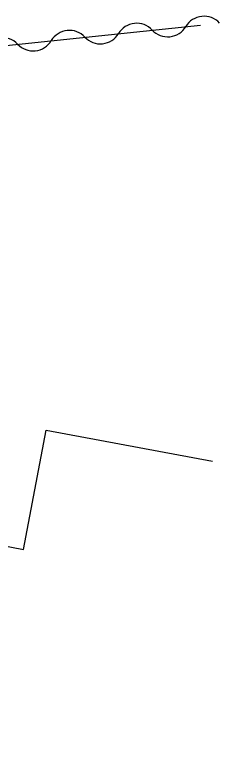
# Model space of a CAD drawing. Header units: millimetres. Extents: x 150037 to 150985, y 153000 to 154000.
# Drawn here: x 150588.83 to 150594.91, y 153869.38 to 153891.04 of the extents above; entities that cross this region are included whole.
import ezdxf

# ---------------------------------------------------------------- set-up
doc = ezdxf.new("R2010")
doc.units = ezdxf.units.MM
doc.layers.get('0').update_dxf_attribs({"linetype": 'CONTINUOUS'})
doc.layers.add('W0100', color=7, linetype='CONTINUOUS')
doc.layers.add('W0310', color=3, linetype='CONTINUOUS')

# ---------------------------------------------------------------- blocks, each defined once
blk = doc.blocks.new('t310o')
at = {"color": 0, "linetype": 'Continuous'}
for centre, start, end in [((0.5, -0.375), 36.8699, 143.1303), ((-0.5, 0.375), 216.8699, 323.1304)]:
    blk.add_arc(centre, 0.625, start, end, dxfattribs=at)

msp = doc.modelspace()

# ---------------------------------------------------------------- linework, layer by layer
at = {"layer": 'W0100', "flags": 128}
msp.add_lwpolyline([(150584.065, 153869.383), (150579.158, 153870.345), (150580.439, 153876.876), (150589.094, 153875.19), (150589.763, 153878.729), (150594.676, 153877.801)], dxfattribs=at)
at = {"layer": 'W0310', "flags": 128}
msp.add_lwpolyline([(150575.293, 153881.36), (150576.614, 153888.872), (150594.323, 153890.731)], dxfattribs=at)

# ---------------------------------------------------------------- block references
at = {"layer": 'W0310', "rotation": 5.992639195568481}
for p in [(150593.892, 153890.686), (150591.902, 153890.477), (150589.913, 153890.268), (150587.924, 153890.06)]:
    msp.add_blockref('t310o', p, dxfattribs=at)

doc.saveas('drawing.dxf')
